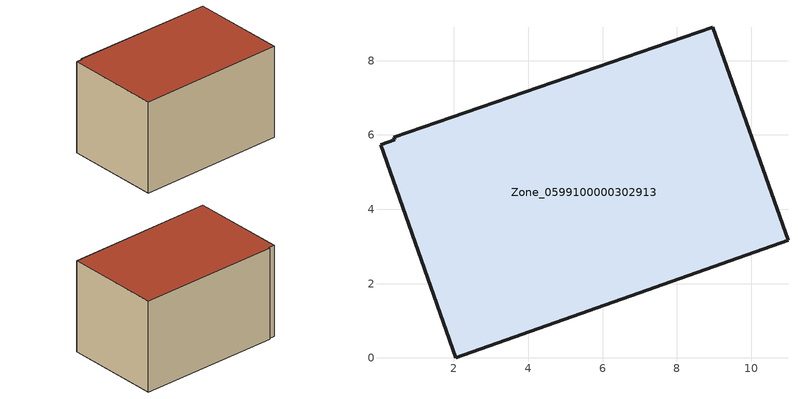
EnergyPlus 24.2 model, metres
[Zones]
Zone_0599100000302913
 floor ground (C_G): 0.02,5.74 0.4,5.87 0.38,5.94 8.96,8.9 10.99,3.16 2.05,0 z0
 wall outside (C_F): 10.99,3.16 8.96,8.9 0.38,5.94 0.4,5.87 0.02,5.74 2.05,0 10.99,3.16 z0:5.91
 roof outside (C_R): 0.4,5.87 0.02,5.74 2.05,0 10.99,3.16 8.96,8.9 0.38,5.94 z5.91
[BUILDING]
Pand.0599100000302913: North Axis=0; Terrain=City; Loads Convergence Tolerance Value=0.04; Temperature Convergence Tolerance Value=0.4; Solar Distribution=FullExterior; Maximum Number of Warmup Days=25; Minimum Number of Warmup Days=1
[Site:Location]
Rotterdam.The.Hague.AP_ZH_NLD Design_Conditions: Latitude=51.96; Longitude=4.45; Time Zone=1; Elevation=-4.5
[SITE:GROUNDTEMPERATURE:BUILDINGSURFACE]
18, 18, 18, 18, 18, 18, 18, 18, 18, 18, 18, 18
[MATERIAL] Thermal Absorptance=0.9; Solar Absorptance=0.7; Visible Absorptance=0.7
Name | Roughness | Thickness | Conductivity | Density | Specific Heat
G.TC.1946-1964 | MediumSmooth | 0.15 | 1 | 540 | 1210
F.TC.1946-1964 | Rough | 0.3 | 0.857143 | 1920 | 840
R.TC.1946-1964 | MediumRough | 0.2 | 0.235294 | 1500 | 1000
[CONSTRUCTION]
C_G: G.TC.1946-1964
C_F: F.TC.1946-1964
C_R: R.TC.1946-1964
[ZONE]
Zone_0599100000302913: Type=1; Multiplier=1; Ceiling Height=Autocalculate; Volume=Autocalculate; Floor Area=autocalculate; Part of Total Floor Area=Yes
[ZONEINFILTRATION:DESIGNFLOWRATE]
Infil_Zone_0599100000302913: Zone or ZoneList or Space or SpaceList=Zone_0599100000302913; Schedule=AlwaysOn; Design Flow Rate Calculation Method=Flow/Area; Flow Rate per Floor Area=0.003; Constant Term Coefficient=1; Temperature Term Coefficient=0; Velocity Term Coefficient=0; Velocity Squared Term Coefficient=0
[HVACTEMPLATE:ZONE:IDEALLOADSAIRSYSTEM]
Zone_0599100000302913: Maximum Heating Supply Air Temperature=50; Minimum Cooling Supply Air Temperature=13; Maximum Heating Supply Air Humidity Ratio=0.0156; Minimum Cooling Supply Air Humidity Ratio=0.0077; Heating Limit=NoLimit; Cooling Limit=NoLimit; Dehumidification Control Type=ConstantSensibleHeatRatio; Cooling Sensible Heat Ratio=0.7; Dehumidification Setpoint=60; Humidification Control Type=None; Humidification Setpoint=30; Outdoor Air Method=None; Outdoor Air Flow Rate per Person=0.00944; Outdoor Air Flow Rate per Zone Floor Area=0; Outdoor Air Flow Rate per Zone=0; Demand Controlled Ventilation Type=None; Outdoor Air Economizer Type=NoEconomizer; Heat Recovery Type=None; Sensible Heat Recovery Effectiveness=0.7; Latent Heat Recovery Effectiveness=0.65
[ZONECONTROL:THERMOSTAT]
ThermostatControl_Zone_0599100000302913: Zone or ZoneList=Zone_0599100000302913; Control Type Schedule=DualSetpointControlType; Control 1=Thermostat_Zone_0599100000302913; Temperature Difference Between Cutout And Setpoint=0
[THERMOSTATSETPOINT:DUALSETPOINT]
Thermostat_Zone_0599100000302913: Heating Setpoint Temperature Schedule=HeatingSetpoint_Zone_0599100000302913; Cooling Setpoint Temperature Schedule=CoolingSetpoint_Zone_0599100000302913
[SCHEDULE:COMPACT]
HeatingSetpoint_Zone_0599100000302913: Through: 12/31, For: AllDays, Until: 24:00, 21
CoolingSetpoint_Zone_0599100000302913: Through: 12/31, For: AllDays, Until: 24:00, 24
DualSetpointControlType: Through: 12/31, For: AllDays, Until: 24:00, 4
AlwaysOn: Through: 12/31, For: AllDays, Until: 24:00, 1
